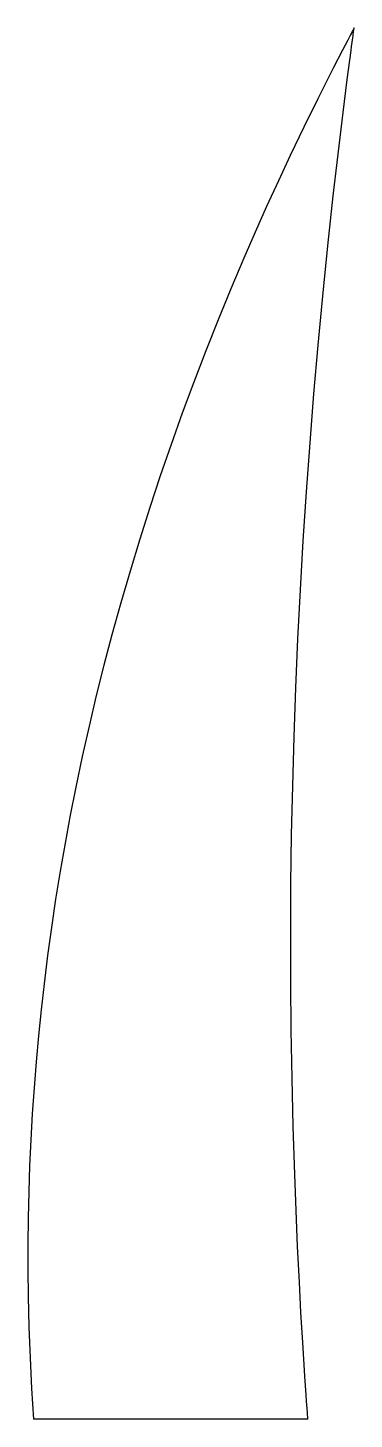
# Model space of a CAD drawing. Extents: x 3 to 46, y 4 to 187.
import ezdxf

# ---------------------------------------------------------------- set-up
doc = ezdxf.new("R2010")
doc.units = 0
doc.layers.get('0').update_dxf_attribs({"linetype": 'CONTINUOUS'})

msp = doc.modelspace()

# ---------------------------------------------------------------- linework, layer by layer
at = {"color": 7, "linetype": 'CONTINUOUS'}
msp.add_line((40.07, 4.42), (4.07, 4.42), dxfattribs=at)
at = {"color": 7, "linetype": 'CONTINUOUS', "flags": 128}
for points in [[(46.14, 186.97), (46.06, 186.81), (45.99, 186.68), (45.93, 186.57), (45.87, 186.45), (45.8, 186.33), (45.74, 186.2), (45.67, 186.07), (45.29, 185.34), (44.62, 184.06), (43.44, 181.77), (41.37, 177.65), (39.55, 173.95), (37.76, 170.22), (36.2, 166.88), (34.66, 163.52), (33.15, 160.15), (31.67, 156.76), (29.96, 152.71), (28.29, 148.65), (26.67, 144.58), (25.1, 140.5), (23.58, 136.4), (22.11, 132.29), (20.69, 128.17), (19.31, 124.03), (18, 119.87), (16.73, 115.7), (15.51, 111.52), (14.35, 107.32), (13.3, 103.34), (12.3, 99.35), (11.36, 95.36), (10.46, 91.35), (9.61, 87.33), (8.89, 83.67), (8.21, 80), (7.57, 76.32), (6.97, 72.63), (6.42, 68.94), (5.91, 65.24), (5.45, 61.53), (5.06, 58.13), (4.72, 54.73), (4.41, 51.32), (4.14, 47.91), (3.91, 44.5), (3.71, 41.08), (3.56, 37.66), (3.44, 34.24), (3.36, 30.82), (3.32, 27.4), (3.32, 23.97), (3.36, 20.55), (3.46, 16.51), (3.61, 12.48), (3.82, 8.45), (4.07, 4.42)], [(40.07, 4.42), (40.05, 4.72), (40.03, 4.98), (40.02, 5.21), (40, 5.44), (39.98, 5.68), (39.96, 5.93), (39.95, 6.18), (39.85, 7.57), (39.68, 10.05), (39.4, 14.47), (39.16, 18.42), (38.95, 22.38), (38.72, 27.09), (38.51, 31.81), (38.34, 36.52), (38.14, 42.83), (37.99, 49.15), (37.88, 55.46), (37.83, 61.77), (37.82, 68.21), (37.85, 74.65), (37.94, 81.09), (38.08, 87.52), (38.26, 93.96), (38.49, 100.39), (38.77, 106.82), (39.09, 113.25), (39.46, 119.68), (39.88, 126.1), (40.35, 132.52), (40.86, 138.94), (41.42, 145.35), (42.02, 151.76), (42.69, 158.35), (43.4, 164.92), (44.16, 171.5), (44.69, 175.84), (45.24, 180.17), (45.74, 183.98), (45.81, 184.54), (45.89, 185.1), (45.96, 185.66), (46, 185.91), (46.03, 186.15), (46.06, 186.38), (46.1, 186.65), (46.14, 186.97)]]:
    msp.add_lwpolyline(points, dxfattribs=at)

doc.saveas('drawing.dxf')
